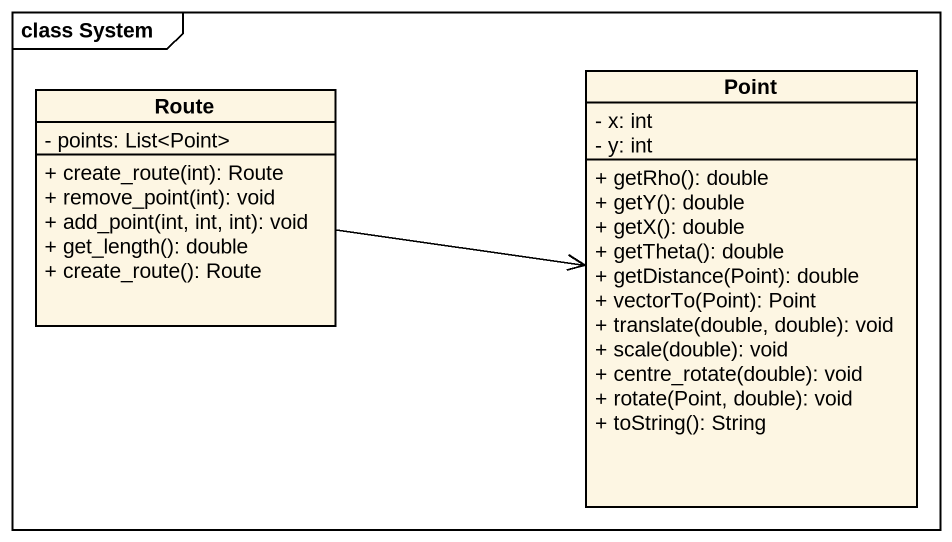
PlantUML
@startuml
mainframe class System
hide circle
hide empty members
skinparam classAttributeIconSize 0
class Point {
  - x: int
  - y: int
  + getRho(): double
  + getY(): double
  + getX(): double
  + getTheta(): double
  + getDistance(Point): double
  + vectorTo(Point): Point
  + translate(double, double): void
  + scale(double): void
  + centre_rotate(double): void
  + rotate(Point, double): void
  + toString(): String
}
class Route {
  - points: List<Point>
  + create_route(int): Route
  + remove_point(int): void
  + add_point(int, int, int): void
  + get_length(): double
  + create_route(): Route
}
Route -right-> Point
@enduml
